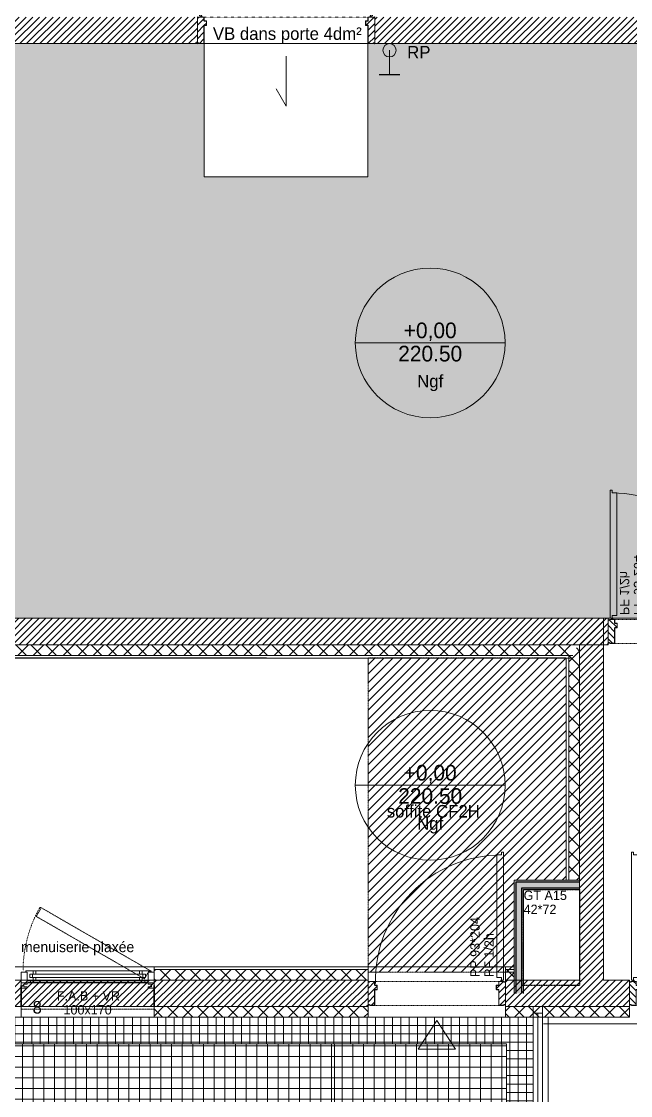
# Model space of a CAD drawing. Header units: centimetres. Extents: x 1724 to 19617, y -6503 to 8072.
# Drawn here: x 2634 to 3092, y -4762 to -3955 of the extents above; entities that cross this region are included whole.
import ezdxf

# ---------------------------------------------------------------- set-up
doc = ezdxf.new("R2010")
doc.units = ezdxf.units.CM
for name, pattern in [('ISO-03', [1.5, 0.6, -0.9]), ('Style de ligne -11', [0.347222, 0.20828, -0.138942]), ('Style de ligne -12', [0.328084, 0.109361, -0.218723]), ('Style de ligne -13', [0.147638, 0.098425, -0.049213]), ('Style de ligne -5', [0.20828, 0.069425, -0.138855]), ('VW-01', [0.41656, 0.20828, -0.20828])]:
    doc.linetypes.add(name, pattern=pattern)
for name, color, linetype, lineweight in [('B amÈnagement intÈrieur', 7, 'Continuous', 5), ('B Faux plafonds-1', 7, 'Continuous', 5), ('B GÈnÈral', 7, 'Continuous', 5), ('C ANNOTATIONS-prestations-1', 7, 'Continuous', 5), ('F REMPLISSAGE-vert clair-1', 7, 'Continuous', 5), ('F REMPLISSAGE-vert foncÈ', 7, 'Continuous', 5)]:
    doc.layers.add(name, color=color, linetype=linetype, lineweight=lineweight)
for name, color, linetype in [('B aménagement intérieur', 252, 'Continuous'), ('B Faux plafonds', 252, 'Continuous'), ('B Général', 252, 'Continuous'), ('C ANNOTATIONS-niveaux', 252, 'Continuous'), ('C ANNOTATIONS-prestations', 252, 'Continuous'), ('C ANNOTATIONS-texte', 252, 'Continuous'), ('C ANNOTATIONS-textes-numérotation gaine', 252, 'ISO-03'), ('D SURFACES-shab', 252, 'Continuous'), ('F REMPLISSAGE-vert clair', 252, 'Continuous'), ('F REMPLISSAGE-vert foncé', 252, 'Continuous')]:
    doc.layers.add(name, color=color, linetype=linetype)
doc.styles.add('Eurostile', font='Eurosti.TTF')
doc.styles.add('Eurostile (bold)', font='Eurostib.TTF')
pattern_1 = [(45, (-804.3564, -7946.63), (2.4253472, -2.6458333), [])]
pattern_2 = [(45, (0, 0), (2.42535, -2.64583), [])]
pattern_3 = [(45, (-804.3564, -7946.63), (-5.656854, 5.656854), []), (135, (-804.3564, -7946.63), (5.656854, 5.656854), [])]
pattern_4 = [(90, (2675.215, -5036.734), (-8, -4e-16), []), (180, (2675.215, -5036.734), (1e-15, 8), [])]

# ---------------------------------------------------------------- blocks, each defined once
blk = doc.blocks.new('PP 93_204 PF1_2h mur20')
at = {"layer": 'B GÈnÈral', "linetype": 'Continuous', "lineweight": 5}
h = blk.add_hatch(dxfattribs=at)
h.set_pattern_fill('50_BETON', style=0, pattern_type=2)
h.set_pattern_definition(pattern_2)
edge = h.paths.add_edge_path()
edge.add_line((-51.6, -8.95), (-50.94, -8.37))
edge.add_line((-50.94, -8.37), (-50.93, -8.36))
edge.add_arc((-50.79, -8.52), 0.2, 48.99091, 131.00909, ccw=False)
edge.add_line((-50.66, -8.36), (-50.65, -8.37))
edge.add_line((-50.65, -8.37), (-50.1, -8.86))
edge.add_line((-50.1, -8.86), (-50.1, -8.86))
edge.add_arc((-50.06, -8.82), 0.05, 228.99091, 270)
edge.add_line((-50.06, -8.87), (-50.06, -8.87))
edge.add_line((-50.06, -8.87), (-46.7, -8.87))
edge.add_line((-46.7, -8.87), (-46.69, -8.87))
edge.add_arc((-46.69, -8.83), 0.0435, 270, 360)
edge.add_line((-46.65, -8.83), (-46.65, 2.7))
edge.add_arc((-46.48, 2.7), 0.174, 90, 180, ccw=False)
edge.add_line((-46.48, 2.87), (-46.45, 2.87))
edge.add_line((-46.45, 2.87), (-44.9, 2.87))
edge.add_line((-44.9, 2.87), (-44.89, 2.87))
edge.add_arc((-44.89, 2.91), 0.0435, 270, 360)
edge.add_line((-44.85, 2.91), (-44.85, 5.96))
edge.add_arc((-44.89, 5.96), 0.0435, 0, 90)
edge.add_line((-44.89, 6), (-44.9, 6))
edge.add_line((-44.9, 6), (-46.45, 6))
edge.add_line((-46.45, 6), (-46.48, 6))
edge.add_arc((-46.48, 6.17), 0.174, 180, 270, ccw=False)
edge.add_line((-46.65, 6.17), (-46.65, 8.83))
edge.add_arc((-46.69, 8.83), 0.0435, 0, 90)
edge.add_line((-46.69, 8.87), (-46.7, 8.87))
edge.add_line((-46.7, 8.87), (-50.06, 8.87))
edge.add_line((-50.06, 8.87), (-50.06, 8.87))
edge.add_arc((-50.06, 8.82), 0.05, 90, 131.00909)
edge.add_line((-50.1, 8.86), (-50.1, 8.86))
edge.add_line((-50.1, 8.86), (-50.65, 8.37))
edge.add_line((-50.65, 8.37), (-50.66, 8.37))
edge.add_arc((-50.79, 8.52), 0.2, 233.09668, 311.00909, ccw=False)
edge.add_line((-50.91, 8.36), (-50.92, 8.36))
edge.add_line((-50.92, 8.36), (-51.44, 8.81))
edge.add_line((-51.44, 8.81), (-51.44, 8.81))
edge.add_line((-51.44, 8.81), (-51.6, 8.95))
edge.add_line((-51.6, 8.95), (-51.6, -8.95))
h = blk.add_hatch(dxfattribs=at)
h.set_pattern_fill('50_BETON', style=0, pattern_type=2)
h.set_pattern_definition(pattern_2)
edge = h.paths.add_edge_path()
edge.add_line((51.6, -8.95), (50.94, -8.37))
edge.add_line((50.94, -8.37), (50.93, -8.36))
edge.add_arc((50.79, -8.52), 0.2, 48.99091, 131.00909)
edge.add_line((50.66, -8.36), (50.65, -8.37))
edge.add_line((50.65, -8.37), (50.1, -8.86))
edge.add_line((50.1, -8.86), (50.1, -8.86))
edge.add_arc((50.06, -8.82), 0.05, 270, 311.00909, ccw=False)
edge.add_line((50.06, -8.87), (50.06, -8.87))
edge.add_line((50.06, -8.87), (46.7, -8.87))
edge.add_line((46.7, -8.87), (46.69, -8.87))
edge.add_arc((46.69, -8.83), 0.0435, 180, 270, ccw=False)
edge.add_line((46.65, -8.83), (46.65, 2.7))
edge.add_arc((46.48, 2.7), 0.174, 0, 90)
edge.add_line((46.48, 2.87), (46.45, 2.87))
edge.add_line((46.45, 2.87), (44.9, 2.87))
edge.add_line((44.9, 2.87), (44.89, 2.87))
edge.add_arc((44.89, 2.91), 0.0435, 180, 270, ccw=False)
edge.add_line((44.85, 2.91), (44.85, 5.96))
edge.add_arc((44.89, 5.96), 0.0435, 90, 180, ccw=False)
edge.add_line((44.89, 6), (44.9, 6))
edge.add_line((44.9, 6), (46.45, 6))
edge.add_line((46.45, 6), (46.48, 6))
edge.add_arc((46.48, 6.17), 0.174, 270, 360)
edge.add_line((46.65, 6.17), (46.65, 8.83))
edge.add_arc((46.69, 8.83), 0.0435, 90, 180, ccw=False)
edge.add_line((46.69, 8.87), (46.7, 8.87))
edge.add_line((46.7, 8.87), (50.06, 8.87))
edge.add_line((50.06, 8.87), (50.06, 8.87))
edge.add_arc((50.06, 8.82), 0.05, 48.99091, 90, ccw=False)
edge.add_line((50.1, 8.86), (50.1, 8.86))
edge.add_line((50.1, 8.86), (50.65, 8.37))
edge.add_line((50.65, 8.37), (50.66, 8.37))
edge.add_arc((50.79, 8.52), 0.2, 228.99091, 306.90332)
edge.add_line((50.91, 8.36), (50.92, 8.36))
edge.add_line((50.92, 8.36), (51.44, 8.81))
edge.add_line((51.44, 8.81), (51.44, 8.81))
edge.add_line((51.44, 8.81), (51.6, 8.95))
edge.add_line((51.6, 8.95), (51.6, -8.95))
at = {"layer": 'B Général', "linetype": 'Style de ligne -13', "lineweight": 5}
for p, q in [((46.7, 9), (-46.7, 9)), ((46.7, -9), (-46.7, -9))]:
    blk.add_line(p, q, dxfattribs=at)
at = {"layer": 'B Général', "color": 7, "linetype": 'Continuous', "lineweight": 5, "flags": 128}
blk.add_lwpolyline([(45, 12), (48.5, 12), (48.5, 10), (50, 10), (50.01, 106), (48.51, 106), (48.51, 104), (45.01, 104)], close=True, dxfattribs=at)
at = {"layer": 'B Général', "linetype": 'Continuous', "lineweight": 5, "flags": 128}
for points in [[(-46.5, 8.83), (-46.5, 6.17, 0.414214), (-46.46, 6.13), (-46.45, 6.13), (-44.9, 6.13), (-44.87, 6.13, -0.414214), (-44.7, 5.96), (-44.7, 2.91, -0.414214), (-44.87, 2.74), (-44.9, 2.74), (-46.45, 2.74), (-46.46, 2.74, 0.414214), (-46.5, 2.7), (-46.5, -8.83, -0.414214), (-46.67, -9), (-46.7, -9), (-50.06, -9), (-50.07, -9, -0.18087), (-50.2, -8.95), (-50.2, -8.95), (-50.76, -8.47), (-50.76, -8.46, 0.373975), (-50.83, -8.46), (-50.83, -8.47), (-51.49, -9.04), (-51.6, -8.95), (-50.94, -8.37), (-50.93, -8.36, -0.373975), (-50.66, -8.36), (-50.65, -8.37), (-50.1, -8.86), (-50.1, -8.86, 0.18087), (-50.06, -8.87), (-50.06, -8.87), (-46.7, -8.87), (-46.69, -8.87, 0.414214), (-46.65, -8.83), (-46.65, 2.7, -0.414214), (-46.48, 2.87), (-46.45, 2.87), (-44.9, 2.87), (-44.89, 2.87, 0.414214), (-44.85, 2.91), (-44.85, 5.96, 0.414214), (-44.89, 6), (-44.9, 6), (-46.45, 6), (-46.48, 6, -0.414214), (-46.65, 6.17), (-46.65, 8.83, 0.414214), (-46.69, 8.87), (-46.7, 8.87), (-50.06, 8.87), (-50.06, 8.87, 0.18087), (-50.1, 8.86), (-50.1, 8.86), (-50.65, 8.37), (-50.66, 8.37, -0.353689), (-50.91, 8.36), (-50.92, 8.36), (-51.44, 8.81), (-51.44, 8.81), (-51.6, 8.95), (-51.49, 9.04), (-50.88, 8.51, 0.385556), (-50.77, 8.46), (-50.76, 8.47), (-50.2, 8.95), (-50.2, 8.95, -0.18087), (-50.07, 9), (-50.06, 9), (-46.7, 9), (-46.67, 9, -0.414214)], [(46.5, 8.83), (46.5, 6.17, -0.414214), (46.46, 6.13), (46.45, 6.13), (44.9, 6.13), (44.87, 6.13, 0.414214), (44.7, 5.96), (44.7, 2.91, 0.414214), (44.87, 2.74), (44.9, 2.74), (46.45, 2.74), (46.46, 2.74, -0.414214), (46.5, 2.7), (46.5, -8.83, 0.414214), (46.67, -9), (46.7, -9), (50.06, -9), (50.07, -9, 0.18087), (50.2, -8.95), (50.2, -8.95), (50.76, -8.47), (50.76, -8.46, -0.373975), (50.83, -8.46), (50.83, -8.47), (51.49, -9.04), (51.6, -8.95), (50.94, -8.37), (50.93, -8.36, 0.373975), (50.66, -8.36), (50.65, -8.37), (50.1, -8.86), (50.1, -8.86, -0.18087), (50.06, -8.87), (50.06, -8.87), (46.7, -8.87), (46.69, -8.87, -0.414214), (46.65, -8.83), (46.65, 2.7, 0.414214), (46.48, 2.87), (46.45, 2.87), (44.9, 2.87), (44.89, 2.87, -0.414214), (44.85, 2.91), (44.85, 5.96, -0.414214), (44.89, 6), (44.9, 6), (46.45, 6), (46.48, 6, 0.414214), (46.65, 6.17), (46.65, 8.83, -0.414214), (46.69, 8.87), (46.7, 8.87), (50.06, 8.87), (50.06, 8.87, -0.18087), (50.1, 8.86), (50.1, 8.86), (50.65, 8.37), (50.66, 8.37, 0.353689), (50.91, 8.36), (50.92, 8.36), (51.44, 8.81), (51.44, 8.81), (51.6, 8.95), (51.49, 9.04), (50.88, 8.51, -0.385556), (50.77, 8.46), (50.76, 8.47), (50.2, 8.95), (50.2, 8.95, 0.18087), (50.07, 9), (50.06, 9), (46.7, 9), (46.67, 9, 0.414214)]]:
    blk.add_lwpolyline(points, format="xyb", close=True, dxfattribs=at)
at = {"layer": 'B Général', "color": 250, "linetype": 'Continuous', "lineweight": 5, "true_color": 0x444444, "flags": 128}
blk.add_lwpolyline([(0, -20.5), (-14, -41.85), (14, -41.85)], close=True, dxfattribs=at)
at = {"layer": 'B Général', "linetype": 'Continuous', "lineweight": 5}
blk.add_circle((48.5, 9.5), 0.5, dxfattribs=at)
at = {"layer": 'B Général', "color": 7, "linetype": 'Continuous', "lineweight": 5}
blk.add_arc((48.5, 9.5), 94.5, 90, 181.23226, dxfattribs=at)
at = {"layer": 'C ANNOTATIONS-prestations', "insert": (25.18, 12.23), "char_height": 7.049, "attachment_point": 1, "rotation": 90, "line_spacing_factor": 0.895453, "style": 'Eurostile'}
blk.add_mtext('PP 93*204\\PPF 1/2h\\P', dxfattribs=at)
blk = doc.blocks.new('xi.rp')
at = {"layer": 'B Général'}
blk.add_line((-7.82, 23.46), (7.82, 23.46), dxfattribs=at)
at = {"layer": 'B Général', "lineweight": 18}
blk.add_line((0, 5), (0, 23.46), dxfattribs=at)
blk.add_circle((0, 5), 5, dxfattribs=at)
blk = doc.blocks.new('PT90+30.204 PF1_2h')
at = {"layer": 'B GÈnÈral', "linetype": 'Continuous', "lineweight": 5}
h = blk.add_hatch(dxfattribs=at)
h.set_pattern_fill('50_BETON', style=0, pattern_type=2)
h.set_pattern_definition(pattern_2)
edge = h.paths.add_edge_path()
edge.add_line((-68.45, -9.95), (-67.79, -9.38))
edge.add_line((-67.79, -9.38), (-67.78, -9.37))
edge.add_arc((-67.64, -9.52), 0.2, 48.99091, 131.00909, ccw=False)
edge.add_line((-67.51, -9.37), (-67.5, -9.38))
edge.add_line((-67.5, -9.38), (-66.95, -9.86))
edge.add_line((-66.95, -9.86), (-66.95, -9.86))
edge.add_arc((-66.91, -9.82), 0.05, 228.99091, 270)
edge.add_line((-66.91, -9.87), (-66.91, -9.87))
edge.add_line((-66.91, -9.87), (-63.55, -9.87))
edge.add_line((-63.55, -9.87), (-63.54, -9.87))
edge.add_arc((-63.54, -9.83), 0.0435, 270, 360)
edge.add_line((-63.5, -9.83), (-63.5, 3.7))
edge.add_arc((-63.33, 3.7), 0.174, 90, 180, ccw=False)
edge.add_line((-63.33, 3.87), (-63.3, 3.87))
edge.add_line((-63.3, 3.87), (-61.75, 3.87))
edge.add_line((-61.75, 3.87), (-61.74, 3.87))
edge.add_arc((-61.74, 3.92), 0.0435, 270, 360)
edge.add_line((-61.7, 3.92), (-61.7, 6.96))
edge.add_arc((-61.74, 6.96), 0.0435, 360, 450)
edge.add_line((-61.74, 7), (-61.75, 7))
edge.add_line((-61.75, 7), (-63.3, 7))
edge.add_line((-63.3, 7), (-63.33, 7))
edge.add_arc((-63.33, 7.18), 0.174, 180, 270, ccw=False)
edge.add_line((-63.5, 7.18), (-63.5, 9.83))
edge.add_arc((-63.54, 9.83), 0.0435, 360, 450)
edge.add_line((-63.54, 9.87), (-63.55, 9.87))
edge.add_line((-63.55, 9.87), (-66.91, 9.87))
edge.add_line((-66.91, 9.87), (-66.91, 9.87))
edge.add_arc((-66.91, 9.82), 0.05, 90, 131.00909)
edge.add_line((-66.95, 9.86), (-66.95, 9.86))
edge.add_line((-66.95, 9.86), (-67.5, 9.38))
edge.add_line((-67.5, 9.38), (-67.51, 9.37))
edge.add_arc((-67.64, 9.52), 0.2, 233.09668, 311.00909, ccw=False)
edge.add_line((-67.76, 9.36), (-67.77, 9.37))
edge.add_line((-67.77, 9.37), (-68.29, 9.81))
edge.add_line((-68.29, 9.81), (-68.29, 9.81))
edge.add_line((-68.29, 9.81), (-68.45, 9.95))
edge.add_line((-68.45, 9.95), (-68.45, -9.95))
h = blk.add_hatch(dxfattribs=at)
h.set_pattern_fill('50_BETON', style=0, pattern_type=2)
h.set_pattern_definition(pattern_2)
edge = h.paths.add_edge_path()
edge.add_line((64.75, -9.95), (64.09, -9.38))
edge.add_line((64.09, -9.38), (64.08, -9.37))
edge.add_arc((63.94, -9.52), 0.2, 48.99091, 131.00909)
edge.add_line((63.81, -9.37), (63.8, -9.38))
edge.add_line((63.8, -9.38), (63.25, -9.86))
edge.add_line((63.25, -9.86), (63.25, -9.86))
edge.add_arc((63.21, -9.82), 0.05, 270, 311.00909, ccw=False)
edge.add_line((63.21, -9.87), (63.21, -9.87))
edge.add_line((63.21, -9.87), (59.85, -9.87))
edge.add_line((59.85, -9.87), (59.84, -9.87))
edge.add_arc((59.84, -9.83), 0.0435, 180, 270, ccw=False)
edge.add_line((59.8, -9.83), (59.8, 3.7))
edge.add_arc((59.63, 3.7), 0.174, 0, 90)
edge.add_line((59.63, 3.87), (59.6, 3.87))
edge.add_line((59.6, 3.87), (58.05, 3.87))
edge.add_line((58.05, 3.87), (58.04, 3.87))
edge.add_arc((58.04, 3.92), 0.0435, 180, 270, ccw=False)
edge.add_line((58, 3.92), (58, 6.96))
edge.add_arc((58.04, 6.96), 0.0435, 90, 180, ccw=False)
edge.add_line((58.04, 7), (58.05, 7))
edge.add_line((58.05, 7), (59.6, 7))
edge.add_line((59.6, 7), (59.63, 7))
edge.add_arc((59.63, 7.18), 0.174, 270, 360)
edge.add_line((59.8, 7.18), (59.8, 9.83))
edge.add_arc((59.84, 9.83), 0.0435, 90, 180, ccw=False)
edge.add_line((59.84, 9.87), (59.85, 9.87))
edge.add_line((59.85, 9.87), (63.21, 9.87))
edge.add_line((63.21, 9.87), (63.21, 9.87))
edge.add_arc((63.21, 9.82), 0.05, 48.99091, 90, ccw=False)
edge.add_line((63.25, 9.86), (63.25, 9.86))
edge.add_line((63.25, 9.86), (63.8, 9.38))
edge.add_line((63.8, 9.38), (63.81, 9.37))
edge.add_arc((63.94, 9.52), 0.2, 228.99091, 306.90332)
edge.add_line((64.06, 9.36), (64.07, 9.37))
edge.add_line((64.07, 9.37), (64.59, 9.81))
edge.add_line((64.59, 9.81), (64.59, 9.81))
edge.add_line((64.59, 9.81), (64.75, 9.95))
edge.add_line((64.75, 9.95), (64.75, -9.95))
at = {"layer": 'B Général', "linetype": 'Style de ligne -5', "lineweight": 5}
for p, q in [((59.85, 10), (-63.35, 9.83)), ((59.85, -10), (-63.52, -10))]:
    blk.add_line(p, q, dxfattribs=at)
at = {"layer": 'B Général', "color": 7, "linetype": 'Continuous', "lineweight": 5, "flags": 128}
for points in [[(58.15, 13), (61.65, 13), (61.65, 11), (63.15, 11), (63.16, 107), (61.66, 107), (61.66, 105), (58.16, 105)], [(-61.85, 13), (-65.35, 13), (-65.35, 11), (-66.85, 11), (-66.85, 45), (-63.6, 45), (-63.6, 47), (-61.85, 47)]]:
    blk.add_lwpolyline(points, close=True, dxfattribs=at)
at = {"layer": 'B Général', "linetype": 'Continuous', "lineweight": 5, "flags": 128}
for points in [[(-63.35, 9.83), (-63.35, 7.18, 0.414214), (-63.31, 7.13), (-63.3, 7.13), (-61.75, 7.13), (-61.72, 7.13, -0.414214), (-61.55, 6.96), (-61.55, 3.92, -0.414214), (-61.72, 3.74), (-61.75, 3.74), (-63.3, 3.74), (-63.31, 3.74, 0.414214), (-63.35, 3.7), (-63.35, -9.83, -0.414214), (-63.52, -10), (-63.55, -10), (-66.91, -10), (-66.92, -10, -0.18087), (-67.05, -9.95), (-67.05, -9.95), (-67.61, -9.47), (-67.61, -9.47, 0.373975), (-67.68, -9.47), (-67.68, -9.47), (-68.34, -10.05), (-68.45, -9.95), (-67.79, -9.38), (-67.78, -9.37, -0.373975), (-67.51, -9.37), (-67.5, -9.38), (-66.95, -9.86), (-66.95, -9.86, 0.18087), (-66.91, -9.87), (-66.91, -9.87), (-63.55, -9.87), (-63.54, -9.87, 0.414214), (-63.5, -9.83), (-63.5, 3.7, -0.414214), (-63.33, 3.87), (-63.3, 3.87), (-61.75, 3.87), (-61.74, 3.87, 0.414214), (-61.7, 3.92), (-61.7, 6.96, 0.414214), (-61.74, 7), (-61.75, 7), (-63.3, 7), (-63.33, 7, -0.414214), (-63.5, 7.18), (-63.5, 9.83, 0.414214), (-63.54, 9.87), (-63.55, 9.87), (-66.91, 9.87), (-66.91, 9.87, 0.18087), (-66.95, 9.86), (-66.95, 9.86), (-67.5, 9.38), (-67.51, 9.37, -0.353689), (-67.76, 9.36), (-67.77, 9.37), (-68.29, 9.81), (-68.29, 9.81), (-68.45, 9.95), (-68.34, 10.05), (-67.73, 9.51, 0.385556), (-67.62, 9.47), (-67.61, 9.47), (-67.05, 9.95), (-67.05, 9.95, -0.18087), (-66.92, 10), (-66.91, 10), (-63.55, 10), (-63.52, 10, -0.414214)], [(59.65, 9.83), (59.65, 7.18, -0.414214), (59.61, 7.13), (59.6, 7.13), (58.05, 7.13), (58.02, 7.13, 0.414214), (57.85, 6.96), (57.85, 3.92, 0.414214), (58.02, 3.74), (58.05, 3.74), (59.6, 3.74), (59.61, 3.74, -0.414214), (59.65, 3.7), (59.65, -9.83, 0.414214), (59.82, -10), (59.85, -10), (63.21, -10), (63.22, -10, 0.18087), (63.35, -9.95), (63.35, -9.95), (63.91, -9.47), (63.91, -9.47, -0.373975), (63.98, -9.47), (63.98, -9.47), (64.64, -10.05), (64.75, -9.95), (64.09, -9.38), (64.08, -9.37, 0.373975), (63.81, -9.37), (63.8, -9.38), (63.25, -9.86), (63.25, -9.86, -0.18087), (63.21, -9.87), (63.21, -9.87), (59.85, -9.87), (59.84, -9.87, -0.414214), (59.8, -9.83), (59.8, 3.7, 0.414214), (59.63, 3.87), (59.6, 3.87), (58.05, 3.87), (58.04, 3.87, -0.414214), (58, 3.92), (58, 6.96, -0.414214), (58.04, 7), (58.05, 7), (59.6, 7), (59.63, 7, 0.414214), (59.8, 7.18), (59.8, 9.83, -0.414214), (59.84, 9.87), (59.85, 9.87), (63.21, 9.87), (63.21, 9.87, -0.18087), (63.25, 9.86), (63.25, 9.86), (63.8, 9.38), (63.81, 9.37, 0.353689), (64.06, 9.36), (64.07, 9.37), (64.59, 9.81), (64.59, 9.81), (64.75, 9.95), (64.64, 10.05), (64.03, 9.51, -0.385556), (63.92, 9.47), (63.91, 9.47), (63.35, 9.95), (63.35, 9.95, 0.18087), (63.22, 10), (63.21, 10), (59.85, 10), (59.82, 10, 0.414214)]]:
    blk.add_lwpolyline(points, format="xyb", close=True, dxfattribs=at)
at = {"layer": 'B Général', "linetype": 'Continuous', "lineweight": 5}
for centre in [(-65.35, 10.5), (61.65, 10.5)]:
    blk.add_circle(centre, 0.5, dxfattribs=at)
at = {"layer": 'B Général', "color": 7, "linetype": 'Continuous', "lineweight": 5}
for centre, radius, start, end in [((61.65, 10.5), 94.5, 90, 173.30665), ((-65.35, 10.5), 34.93, 18.38276, 84.21452)]:
    blk.add_arc(centre, radius, start, end, dxfattribs=at)
at = {"layer": 'C ANNOTATIONS-prestations', "insert": (38.33, 13.22), "char_height": 7.0487, "attachment_point": 1, "rotation": 90, "line_spacing_factor": 0.895453, "style": 'Eurostile'}
blk.add_mtext('PT 90+30*204\\PPF 1/2h\\P', dxfattribs=at)
blk = doc.blocks.new('Alti BAT A RDC')
at = {"layer": 'C ANNOTATIONS-niveaux', "color": 7, "linetype": 'Continuous', "lineweight": 5}
for p, q in [((-55.92, -9.05), (56.58, -9.05)), ((-37.17, -9.05), (37.83, -9.05))]:
    blk.add_line(p, q, dxfattribs=at)
blk.add_circle((0.33, -9.05), 56.25, dxfattribs=at)
at = {"layer": 'C ANNOTATIONS-niveaux', "color": 7, "attachment_point": 2, "rotation": 0, "line_spacing_factor": 0.895453, "style": 'Eurostile'}
for s, insert, char_height in [('+0,00', (0.33, 6.23), 11.748), ('220.50', (0.33, -11.24), 11.748), ('Ngf', (0.33, -33.08), 9.398)]:
    blk.add_mtext(s, dxfattribs=dict(at, insert=insert, char_height=char_height))
blk = doc.blocks.new('Groupe-72-1')
at = {"layer": 'C ANNOTATIONS-textes-numérotation gaine', "color": 7, "linetype": 'VW-01', "flags": 128}
blk.add_lwpolyline([(3815.92, 3339.46), (3857.92, 3339.46), (3857.92, 3267.39), (3815.92, 3267.39)], close=True, dxfattribs=at)
at = {"layer": 'C ANNOTATIONS-textes-numérotation gaine', "color": 7, "insert": (3815.92, 3338.58), "char_height": 7.049, "width": 41.3033, "attachment_point": 1, "line_spacing_factor": 0.895453, "style": 'Eurostile'}
blk.add_mtext('GT A15\\P42*72', dxfattribs=at)
blk = doc.blocks.new('F 100x170 (allège pleine + VR')
at = {"layer": 'B Général'}
blk.add_line((45, 9), (-45, 9), dxfattribs=at)
at = {"layer": 'B Général', "color": 7, "linetype": 'Continuous', "lineweight": 35}
for p, q in [((-50, 7), (-50, -9)), ((50, 7), (50, -9))]:
    blk.add_line(p, q, dxfattribs=at)
at = {"layer": 'B Général', "color": 7, "linetype": 'Style de ligne -13', "lineweight": 5, "flags": 128}
blk.add_lwpolyline([(-35.69, 65.82), (-36.19, 64.95), (-35.32, 64.45), (-38.57, 58.82), (42.63, 11.94), (45.88, 17.57), (46.75, 17.07), (47.25, 17.93)], close=True, dxfattribs=at)
at = {"layer": 'B Général', "lineweight": 5, "flags": 128}
for points in [[(-43, 10.5), (-43, 9), (-50, 9), (-50, 17), (-45.5, 17), (-45.5, 10.5)], [(-41, 18), (41, 18), (41, 15.5), (-41, 15.5)], [(43, 10.5), (43, 9), (50, 9), (50, 17), (45.5, 17), (45.5, 10.5)], [(-50, 9), (-50, 5), (-45.5, 5), (-45.5, 6), (-48, 6), (-48, 8), (-45.5, 8), (-45.5, 9)], [(-43.5, 15.5), (43.5, 15.5), (43.5, 13), (-43.5, 13)], [(-41, 13), (41, 13), (41, 10.5), (-41, 10.5)], [(50, 9), (50, 5), (45.5, 5), (45.5, 6), (48, 6), (48, 8), (45.5, 8), (45.5, 9)]]:
    blk.add_lwpolyline(points, close=True, dxfattribs=at)
at = {"layer": 'B Général', "color": 7, "linetype": 'Continuous', "lineweight": 5, "flags": 128}
for points in [[(-39, 15.5), (-41.5, 15.5), (-41.5, 13), (-39, 13), (-39, 10.5), (-45.5, 10.5), (-45.5, 17), (-46.5, 17), (-46.5, 18), (-39, 18)], [(39, 15.5), (41.5, 15.5), (41.5, 13), (39, 13), (39, 10.5), (45.5, 10.5), (45.5, 17), (46.5, 17), (46.5, 18), (39, 18)]]:
    blk.add_lwpolyline(points, close=True, dxfattribs=at)
at = {"layer": 'B Général', "color": 7, "linetype": 'Style de ligne -11', "lineweight": 5, "flags": 128}
blk.add_lwpolyline([(-50, 9), (50, 9), (50, -11), (-50, -11)], close=True, dxfattribs=at)
at = {"layer": 'B Général', "lineweight": 13, "flags": 128}
blk.add_lwpolyline([(-50, -9), (-50, -17), (50, -17), (50, -9)], dxfattribs=at)
at = {"layer": 'B Général'}
blk.add_circle((47, 17.5), 0.5, dxfattribs=at)
at = {"layer": 'B Général', "color": 7, "linetype": 'Style de ligne -12', "lineweight": 5}
blk.add_arc((49, 17.5), 97.5, 150.29382, 179.70618, dxfattribs=at)
at = {"layer": 'B Général', "color": 7, "insert": (-23.11, 2.64), "char_height": 7.049, "attachment_point": 1, "line_spacing_factor": 0.895453, "style": 'Eurostile'}
blk.add_mtext('F.A.B + VR', dxfattribs=at)
at = {"layer": 'C ANNOTATIONS-prestations', "rotation": 360, "line_spacing_factor": 0.895453}
for s, insert, char_height, attachment_point, style in [('8', (-41.34, -4.78), 9.4, 1, 'Eurostile (bold)'), ('100x170', (0, -7.83), 7.049, 2, 'Eurostile')]:
    blk.add_mtext(s, dxfattribs=dict(at, insert=insert, char_height=char_height, attachment_point=attachment_point, style=style))

msp = doc.modelspace()

# ---------------------------------------------------------------- hatches: boundary and pattern name
at = {"layer": 'B amÈnagement intÈrieur', "linetype": 'Continuous', "lineweight": 5, "true_color": 0x808080}
h = msp.add_hatch(dxfattribs=at)
h.set_pattern_fill('02_ISOLANT', color=8, angle=180, style=0, pattern_type=2)
h.set_pattern_definition([(225, (-804.3564, -7946.63), (5.656854, -5.656854), []), (315, (-804.3564, -7946.63), (-5.656854, -5.656854), [])])
h.paths.add_polyline_path([(3048.564, -4431.241), (3048.564, -4423.241), (2364.288, -4423.241), (2364.288, -4431.241)])
h = msp.add_hatch(dxfattribs=at)
h.set_pattern_fill('02_ISOLANT', color=8, angle=90, style=0, pattern_type=2)
h.set_pattern_definition([(135, (-804.3564, -7946.63), (-5.656854, -5.656854), []), (225, (-804.3564, -7946.63), (-5.656854, 5.656854), [])])
h.paths.add_polyline_path([(3045.564, -4600.165), (3053.564, -4600.165), (3053.564, -4423.241), (3045.564, -4431.241)])
h = msp.add_hatch(dxfattribs=at)
h.set_pattern_fill('02_ISOLANT', color=8, style=0, pattern_type=2)
h.set_pattern_definition(pattern_3)
h.paths.add_polyline_path([(2734.144, -4667.241), (2734.144, -4675.241), (2894.735, -4675.241), (2894.735, -4667.241)])
h = msp.add_hatch(dxfattribs=at)
h.set_pattern_fill('02_ISOLANT', color=8, style=0, pattern_type=2)
h.set_pattern_definition(pattern_3)
h.paths.add_polyline_path([(2997.935, -4667.241), (2997.935, -4675.241), (3004.564, -4675.241), (3004.564, -4667.241)])
at = {"layer": 'B Faux plafonds-1', "linetype": 'Continuous', "lineweight": 5, "true_color": 0xaaaaaa}
h = msp.add_hatch(dxfattribs=at)
h.set_pattern_fill('F_P__SOFFITE', color=253, style=0, pattern_type=2)
h.set_pattern_definition([(45, (-394.2114, -4740.37), (-3.527778, 3.307292), [])])
h.paths.add_polyline_path([(2894.735, -4433.075), (2894.735, -4669.241), (3004.564, -4669.241), (3004.564, -4600.165), (3043.564, -4600.165), (3043.564, -4433.075)])
at = {"layer": 'B GÈnÈral', "linetype": 'Continuous', "lineweight": 5}
h = msp.add_hatch(dxfattribs=at)
h.set_pattern_fill('50_BETON', style=0, pattern_type=2)
h.set_pattern_definition(pattern_1)
h.paths.add_polyline_path([(2766.564, -3971.602), (2766.564, -3951.602), (2477.087, -3951.602), (2496.141, -3971.602)])
h = msp.add_hatch(dxfattribs=at)
h.set_pattern_fill('50_BETON', style=0, pattern_type=2)
h.set_pattern_definition(pattern_1)
h.paths.add_polyline_path([(3346.594, -3971.602), (3346.594, -3951.602), (2899.764, -3951.602), (2899.764, -3971.602)])
at = {"layer": 'B GÈnÈral', "linetype": 'Continuous', "lineweight": 0, "true_color": 0xdddddd}
h = msp.add_hatch(color=254, dxfattribs=at)
edge = h.paths.add_edge_path()
edge.add_line((2366.572, -4403.241), (3646.592, -4403.241))
edge.add_line((3646.592, -4403.241), (3646.592, -4244.903))
edge.add_arc((3345.642, -4273.893), 302.342, 5.502209, 91.053936)
edge.add_line((3340.081, -3971.602), (2894.664, -3971.602))
edge.add_line((2894.664, -3971.602), (2894.664, -4071.63))
edge.add_line((2894.664, -4071.63), (2771.664, -4071.63))
edge.add_line((2771.664, -4071.63), (2771.664, -3971.602))
edge.add_line((2771.664, -3971.602), (2496.141, -3971.602))
edge.add_line((2496.141, -3971.602), (2403.696, -4279.569))
edge.add_line((2403.696, -4279.569), (2366.572, -4403.241))
at = {"layer": 'B GÈnÈral', "linetype": 'Continuous', "lineweight": 5}
h = msp.add_hatch(dxfattribs=at)
h.set_pattern_fill('50_BETON', style=0, pattern_type=2)
h.set_pattern_definition(pattern_1)
h.paths.add_polyline_path([(3074.969, -4403.241), (2349.867, -4403.241), (2360.569, -4423.241), (3074.969, -4423.241)])
h = msp.add_hatch(dxfattribs=at)
h.set_pattern_fill('50_BETON', style=0, pattern_type=2)
h.set_pattern_definition(pattern_1)
h.paths.add_polyline_path([(3071.564, -4403.241), (3053.564, -4423.241), (3053.564, -4675.241), (3071.564, -4675.241)])
h = msp.add_hatch(dxfattribs=at)
h.set_pattern_fill('50_BETON', style=0, pattern_type=2)
h.set_pattern_definition(pattern_1)
h.paths.add_polyline_path([(2894.735, -4675.241), (2284.924, -4675.241), (2262.215, -4695.241), (2894.735, -4695.241)])
h = msp.add_hatch(dxfattribs=at)
h.set_pattern_fill('50_BETON', style=0, pattern_type=2)
h.set_pattern_definition(pattern_1)
h.paths.add_polyline_path([(2997.935, -4675.241), (2997.935, -4695.241), (3091.044, -4695.241), (3091.044, -4675.241)])
at = {"layer": 'B GÈnÈral', "linetype": 'Continuous', "lineweight": 5, "true_color": 0x808080}
h = msp.add_hatch(dxfattribs=at)
h.set_pattern_fill('02_ISOLANT', color=8, style=0, pattern_type=2)
h.set_pattern_definition(pattern_3)
h.paths.add_polyline_path([(2734.144, -4695.241), (2734.144, -4703.241), (2894.735, -4703.241), (2894.735, -4695.241)])
h = msp.add_hatch(dxfattribs=at)
h.set_pattern_fill('02_ISOLANT', color=8, style=0, pattern_type=2)
h.set_pattern_definition(pattern_3)
h.paths.add_polyline_path([(2997.935, -4695.241), (2997.935, -4703.241), (3091.044, -4703.241), (3091.044, -4695.241)])
h = msp.add_hatch(dxfattribs=at)
h.set_pattern_fill('02_ISOLANT', color=8, scale=0.787402, angle=135, style=0, pattern_type=2)
h.set_pattern_definition([(180, (2862.6407, -4652.591), (-6e-14, -6.299213), []), (270, (2862.6407, -4652.591), (-6.299213, 7e-14), [])])
h.paths.add_polyline_path([(3018.69, -5335.227), (2998.69, -5335.227), (2998.69, -4723.241), (2245.458, -4723.237), (2251.461, -4703.241), (3018.69, -4703.241)])
h = msp.add_hatch(dxfattribs=at)
h.set_pattern_fill('02_ISOLANT', color=8, angle=45, style=0, pattern_type=2)
h.set_pattern_definition(pattern_4)
h.paths.add_polyline_path([(2869.559, -4723.241), (2245.458, -4723.237), (2048.844, -5378.227), (2321.469, -5378.227), (2693.657, -5378.227), (2693.657, -5303.077), (2869.559, -5303.077)])
h = msp.add_hatch(dxfattribs=at)
h.set_pattern_fill('02_ISOLANT', color=8, angle=45, style=0, pattern_type=2)
h.set_pattern_definition(pattern_4)
h.paths.add_polyline_path([(2998.69, -5303.077), (2998.69, -4723.241), (2869.559, -4723.241), (2869.559, -5303.077)])
at = {"layer": 'C ANNOTATIONS-prestations-1', "linetype": 'Continuous', "lineweight": 9, "true_color": 0x989898}
h = msp.add_hatch(dxfattribs=at)
h.set_pattern_fill('DALETTES TERRASSE 50X50', color=252, scale=1.406016, style=0, pattern_type=2)
h.set_pattern_definition([(0, (3873.644, -3794.24), (4e-15, -70.3008), []), (270, (3873.644, -3794.24), (70.3008, 0), [])])
h.paths.add_polyline_path([(4370.662, -5334.341), (4370.674, -4429.241), (4380.696, -4429.241), (4380.685, -3794.241), (6808.128, -3794.241), (6808.128, -3664.241), (4345.685, -3664.241), (4345.685, -3258.741), (4215.608, -3258.652), (4215.608, -3616.241), (4030.608, -3616.241), (4030.608, -3728.742), (4071.482, -3786.765), (4107.284, -3846.631), (4138.015, -3908.34), (4163.675, -3971.891), (4184.264, -4037.284), (4199.783, -4104.52), (4210.23, -4173.598), (4215.606, -4244.518), (4215.606, -4518.291), (4181.754, -4608.814), (4140.144, -4703.241), (3538.717, -4703.241), (3538.717, -4751.147), (3468.086, -4751.147), (3468.086, -4703.241), (3026.594, -4703.241), (3026.593, -5336.113), (3872.608, -5334.997), (3872.608, -5283.227), (3938.608, -5283.227), (3938.608, -5334.91)])

# ---------------------------------------------------------------- linework, layer by layer
at = {"layer": 'B aménagement intérieur', "color": 7, "linetype": 'Continuous', "lineweight": 5}
for p, q in [((3048.564, -4423.241), (2364.288, -4423.241)), ((3053.564, -4600.165), (3053.564, -4423.241)), ((3048.564, -4431.241), (2364.288, -4431.241)), ((3048.564, -4433.241), (2364.288, -4433.241)), ((3043.564, -4600.165), (3043.564, -4433.241)), ((3045.564, -4600.165), (3045.564, -4431.241)), ((2734.144, -4665.241), (2894.735, -4665.241)), ((2734.144, -4667.241), (2894.735, -4667.241)), ((2997.935, -4665.241), (3004.564, -4665.241)), ((2997.935, -4667.241), (3004.564, -4667.241)), ((2734.144, -4675.241), (2894.735, -4675.241)), ((2997.935, -4675.241), (3004.564, -4675.241))]:
    msp.add_line(p, q, dxfattribs=at)
at = {"layer": 'B aménagement intérieur', "color": 7, "linetype": 'Continuous', "lineweight": 13}
for p, q in [((3048.564, -4423.241), (2364.288, -4423.241)), ((3053.564, -4600.165), (3053.564, -4423.241)), ((3048.564, -4433.241), (2364.288, -4433.241)), ((3043.564, -4600.165), (3043.564, -4433.241)), ((2734.144, -4665.241), (2894.735, -4665.241)), ((2734.144, -4675.241), (2734.144, -4665.241)), ((2894.735, -4675.241), (2894.735, -4665.241)), ((2997.935, -4665.241), (3004.564, -4665.241)), ((2997.935, -4675.241), (2997.935, -4665.241)), ((3004.564, -4675.241), (3004.564, -4665.241)), ((2734.144, -4675.241), (2894.735, -4675.241)), ((2997.935, -4675.241), (3004.564, -4675.241))]:
    msp.add_line(p, q, dxfattribs=at)
at = {"layer": 'B Faux plafonds', "color": 7, "linetype": 'VW-01', "lineweight": 5, "flags": 128}
msp.add_lwpolyline([(2894.735, -4433.075), (2894.735, -4669.241), (3004.564, -4669.241), (3004.564, -4600.165), (3043.564, -4600.165), (3043.564, -4433.075)], close=True, dxfattribs=at)
at = {"layer": 'B GÈnÈral', "color": 9, "linetype": 'Continuous', "true_color": 0xc0dcc0}
for points in [[(3011.564, -4685.241), (3004.564, -4685.241), (3011.564, -4607.165), (3004.564, -4600.165)], [(3011.564, -4607.165), (3004.564, -4600.165), (3053.564, -4607.165), (3053.564, -4600.165)]]:
    msp.add_solid(points, dxfattribs=at)
at = {"layer": 'B Général', "color": 7, "linetype": 'Continuous', "lineweight": 5}
for p, q in [((2766.564, -3951.602), (2766.564, -3971.602)), ((2899.764, -3951.602), (2899.764, -3971.602)), ((2766.564, -3971.602), (2525.518, -3971.602)), ((3346.594, -3971.602), (2899.764, -3971.602)), ((2366.572, -4403.241), (3074.969, -4403.241)), ((3071.564, -4675.241), (3071.564, -4403.241)), ((3074.969, -4423.241), (3074.969, -4403.241)), ((2371.01, -4423.241), (3074.969, -4423.241)), ((3053.564, -4600.165), (3053.564, -4423.241)), ((3053.564, -4675.241), (3053.564, -4607.165)), ((2295.365, -4675.241), (2894.735, -4675.241)), ((2894.735, -4695.241), (2894.735, -4675.241)), ((2997.935, -4675.241), (3053.564, -4675.241)), ((2997.935, -4695.241), (2997.935, -4675.241)), ((3071.564, -4675.241), (3091.044, -4675.241)), ((3091.044, -4695.241), (3091.044, -4675.241)), ((2262.215, -4695.241), (2894.735, -4695.241)), ((2997.935, -4695.241), (3091.044, -4695.241)), ((3018.69, -4695.403), (3018.69, -4967.734)), ((3018.69, -4695.403), (3018.69, -4967.734)), ((3025.69, -4695.403), (3025.69, -4967.734)), ((3025.69, -4695.403), (3025.69, -4967.734)), ((3022.19, -4801.825), (3022.19, -4700.241))]:
    msp.add_line(p, q, dxfattribs=at)
at = {"layer": 'B Général', "color": 7, "linetype": 'Continuous', "lineweight": 18}
for p, q in [((2766.564, -3971.602), (2496.141, -3971.602)), ((3346.594, -3971.602), (2899.764, -3971.602)), ((2366.572, -4403.241), (3074.969, -4403.241)), ((3071.564, -4675.241), (3071.564, -4403.241)), ((2371.01, -4423.241), (3074.969, -4423.241)), ((3053.564, -4675.241), (3053.564, -4423.241)), ((2295.365, -4675.241), (2894.735, -4675.241)), ((2997.935, -4675.241), (3053.564, -4675.241)), ((3071.564, -4675.241), (3091.044, -4675.241)), ((2262.215, -4695.241), (2894.735, -4695.241)), ((2997.935, -4695.241), (3091.044, -4695.241))]:
    msp.add_line(p, q, dxfattribs=at)
at = {"layer": 'B Général', "color": 98, "linetype": 'Continuous', "lineweight": 13, "true_color": 0x004400}
for p, q in [((3004.564, -4685.241), (3004.564, -4600.165)), ((3004.564, -4600.165), (3043.564, -4600.165)), ((3011.564, -4685.241), (3011.564, -4607.165)), ((3011.564, -4607.165), (3053.564, -4607.165))]:
    msp.add_line(p, q, dxfattribs=at)
at = {"layer": 'B Général', "color": 7, "linetype": 'Continuous', "lineweight": 5, "flags": 128}
msp.add_lwpolyline([(2366.572, -4403.241), (3646.592, -4403.241), (3646.592, -4244.903, 0.3916528), (3340.081, -3971.602), (2894.664, -3971.602), (2894.664, -4071.63), (2771.664, -4071.63), (2771.664, -3971.602), (2496.141, -3971.602), (2403.696, -4279.569)], format="xyb", close=True, dxfattribs=at)
for points in [[(2771.664, -3971.475), (2894.664, -3971.475), (2894.664, -4071.63), (2771.664, -4071.63)], [(2734.144, -4695.241), (2734.144, -4703.241), (2894.735, -4703.241), (2894.735, -4695.241)], [(2997.935, -4695.241), (2997.935, -4703.241), (3091.044, -4703.241), (3091.044, -4695.241)], [(3018.69, -4695.241), (3025.69, -4695.241), (3025.69, -4700.241), (3018.69, -4700.241)], [(3018.69, -5335.227), (2998.69, -5335.227), (2998.69, -4723.241), (2245.458, -4723.237), (2251.461, -4703.241), (3018.69, -4703.241)], [(2869.559, -4723.241), (2245.458, -4723.237), (2048.844, -5378.227), (2321.469, -5378.227), (2693.657, -5378.227), (2693.657, -5303.077), (2869.559, -5303.077)], [(2998.69, -5303.077), (2998.69, -4723.241), (2869.559, -4723.241), (2869.559, -5303.077)]]:
    msp.add_lwpolyline(points, close=True, dxfattribs=at)
at = {"layer": 'B Général', "color": 7, "linetype": 'Continuous', "lineweight": 18, "flags": 128}
msp.add_lwpolyline([(2833.174, -3980.985), (2833.165, -4018.503), (2825.659, -4005.503)], dxfattribs=at)
at = {"layer": 'D SURFACES-shab', "color": 1, "linetype": 'Continuous', "lineweight": 5, "true_color": 0xff0000, "flags": 128}
msp.add_lwpolyline([(3004.564, -4665.241), (3004.564, -4600.165), (3043.564, -4600.165), (3043.564, -4433.241), (2368.222, -4432.528), (2298.366, -4665.241)], close=True, dxfattribs=at)
at = {"layer": 'F REMPLISSAGE-vert clair'}
for p, q in [((3005.864, -4685.241), (3005.864, -4601.465)), ((3005.864, -4601.465), (3053.564, -4601.465)), ((3010.264, -4685.241), (3010.264, -4605.865)), ((3010.264, -4605.865), (3053.564, -4605.865))]:
    msp.add_line(p, q, dxfattribs=at)
at = {"layer": 'F REMPLISSAGE-vert clair-1', "color": 9, "linetype": 'Continuous', "true_color": 0xc0dcc0}
for points in [[(3005.864, -4685.241), (3010.264, -4685.241), (3005.864, -4601.465), (3010.264, -4605.865)], [(3005.864, -4601.465), (3010.264, -4605.865), (3053.564, -4601.465), (3053.564, -4605.865)]]:
    msp.add_solid(points, dxfattribs=at)
at = {"layer": 'F REMPLISSAGE-vert foncÈ', "color": 54, "linetype": 'Continuous', "true_color": 0x99aa00}
for points in [[(3004.564, -4685.241), (3005.864, -4685.241), (3004.564, -4600.165), (3005.864, -4601.465)], [(3004.564, -4600.165), (3005.864, -4601.465), (3053.564, -4600.165), (3053.564, -4601.465)], [(3010.264, -4685.241), (3011.564, -4685.241), (3010.264, -4605.865), (3011.564, -4607.165)], [(3010.264, -4605.865), (3011.564, -4607.165), (3053.564, -4605.865), (3053.564, -4607.165)]]:
    msp.add_solid(points, dxfattribs=at)
at = {"layer": 'F REMPLISSAGE-vert foncé', "color": 98, "linetype": 'Continuous', "lineweight": 13, "true_color": 0x004400}
for p, q in [((3004.564, -4685.241), (3004.564, -4600.165)), ((3004.564, -4600.165), (3053.564, -4600.165)), ((3011.564, -4685.241), (3011.564, -4607.165)), ((3011.564, -4607.165), (3053.564, -4607.165))]:
    msp.add_line(p, q, dxfattribs=at)
at = {"layer": 'F REMPLISSAGE-vert foncé'}
for p, q in [((3005.864, -4685.241), (3005.864, -4601.465)), ((3005.864, -4601.465), (3053.564, -4601.465)), ((3010.264, -4685.241), (3010.264, -4605.865)), ((3010.264, -4605.865), (3053.564, -4605.865))]:
    msp.add_line(p, q, dxfattribs=at)

# ---------------------------------------------------------------- block references
at = {"layer": 'B Général', "color": 7}
for name, p in [('PT90+30.204 PF1_2h', (2835.014, -3961.602)), ('PP 93_204 PF1_2h mur20', (2946.335, -4685.241)), ('F 100x170 (allège pleine + VR', (2684.144, -4686.241))]:
    msp.add_blockref(name, p, dxfattribs=at)
at = {"layer": 'B Général', "color": 7, "xscale": -1}
for p in [(3126.569, -4413.241), (3142.644, -4685.241)]:
    msp.add_blockref('PP 93_204 PF1_2h mur20', p, dxfattribs=at)
at = {"layer": 'C ANNOTATIONS-niveaux', "color": 7}
for p in [(2941.068, -4187.402), (2941.068, -4519.831)]:
    msp.add_blockref('Alti BAT A RDC', p, dxfattribs=at)
at = {"layer": 'C ANNOTATIONS-prestations', "rotation": 180}
msp.add_blockref('xi.rp', (2910.824, -3971.602), dxfattribs=at)
at = {"layer": 'C ANNOTATIONS-textes-numérotation gaine', "color": 7}
msp.add_blockref('Groupe-72-1', (-804.356, -7946.63), dxfattribs=at)

# ---------------------------------------------------------------- texts
at = {"layer": 'B Général', "color": 7, "insert": (2908.822, -4543.705), "char_height": 9.39822, "width": 86.02806, "attachment_point": 1, "line_spacing_factor": 0.895453, "style": 'Eurostile'}
msp.add_mtext('soffite CF2H', dxfattribs=at)
at = {"layer": 'C ANNOTATIONS-prestations', "color": 7, "insert": (2834.117, -3959.385), "char_height": 9.39822, "width": 121.09356, "attachment_point": 2, "line_spacing_factor": 0.895453, "style": 'Eurostile'}
msp.add_mtext('VB dans porte 4dm²', dxfattribs=at)
at = {"layer": 'C ANNOTATIONS-prestations', "color": 7, "insert": (2924.145, -3973.351), "char_height": 9.3982, "attachment_point": 1, "line_spacing_factor": 0.895453, "style": 'Eurostile'}
msp.add_mtext('RP', dxfattribs=at)
at = {"layer": 'C ANNOTATIONS-texte', "color": 7, "insert": (2634.144, -4665.241), "char_height": 11.74778, "width": 100, "attachment_point": 7, "line_spacing_factor": 0.895453, "style": 'Eurostile'}
msp.add_mtext('{\\H0.6667x;\\Smenuiserie plaxée^ ;}', dxfattribs=at)

doc.saveas('drawing.dxf')
